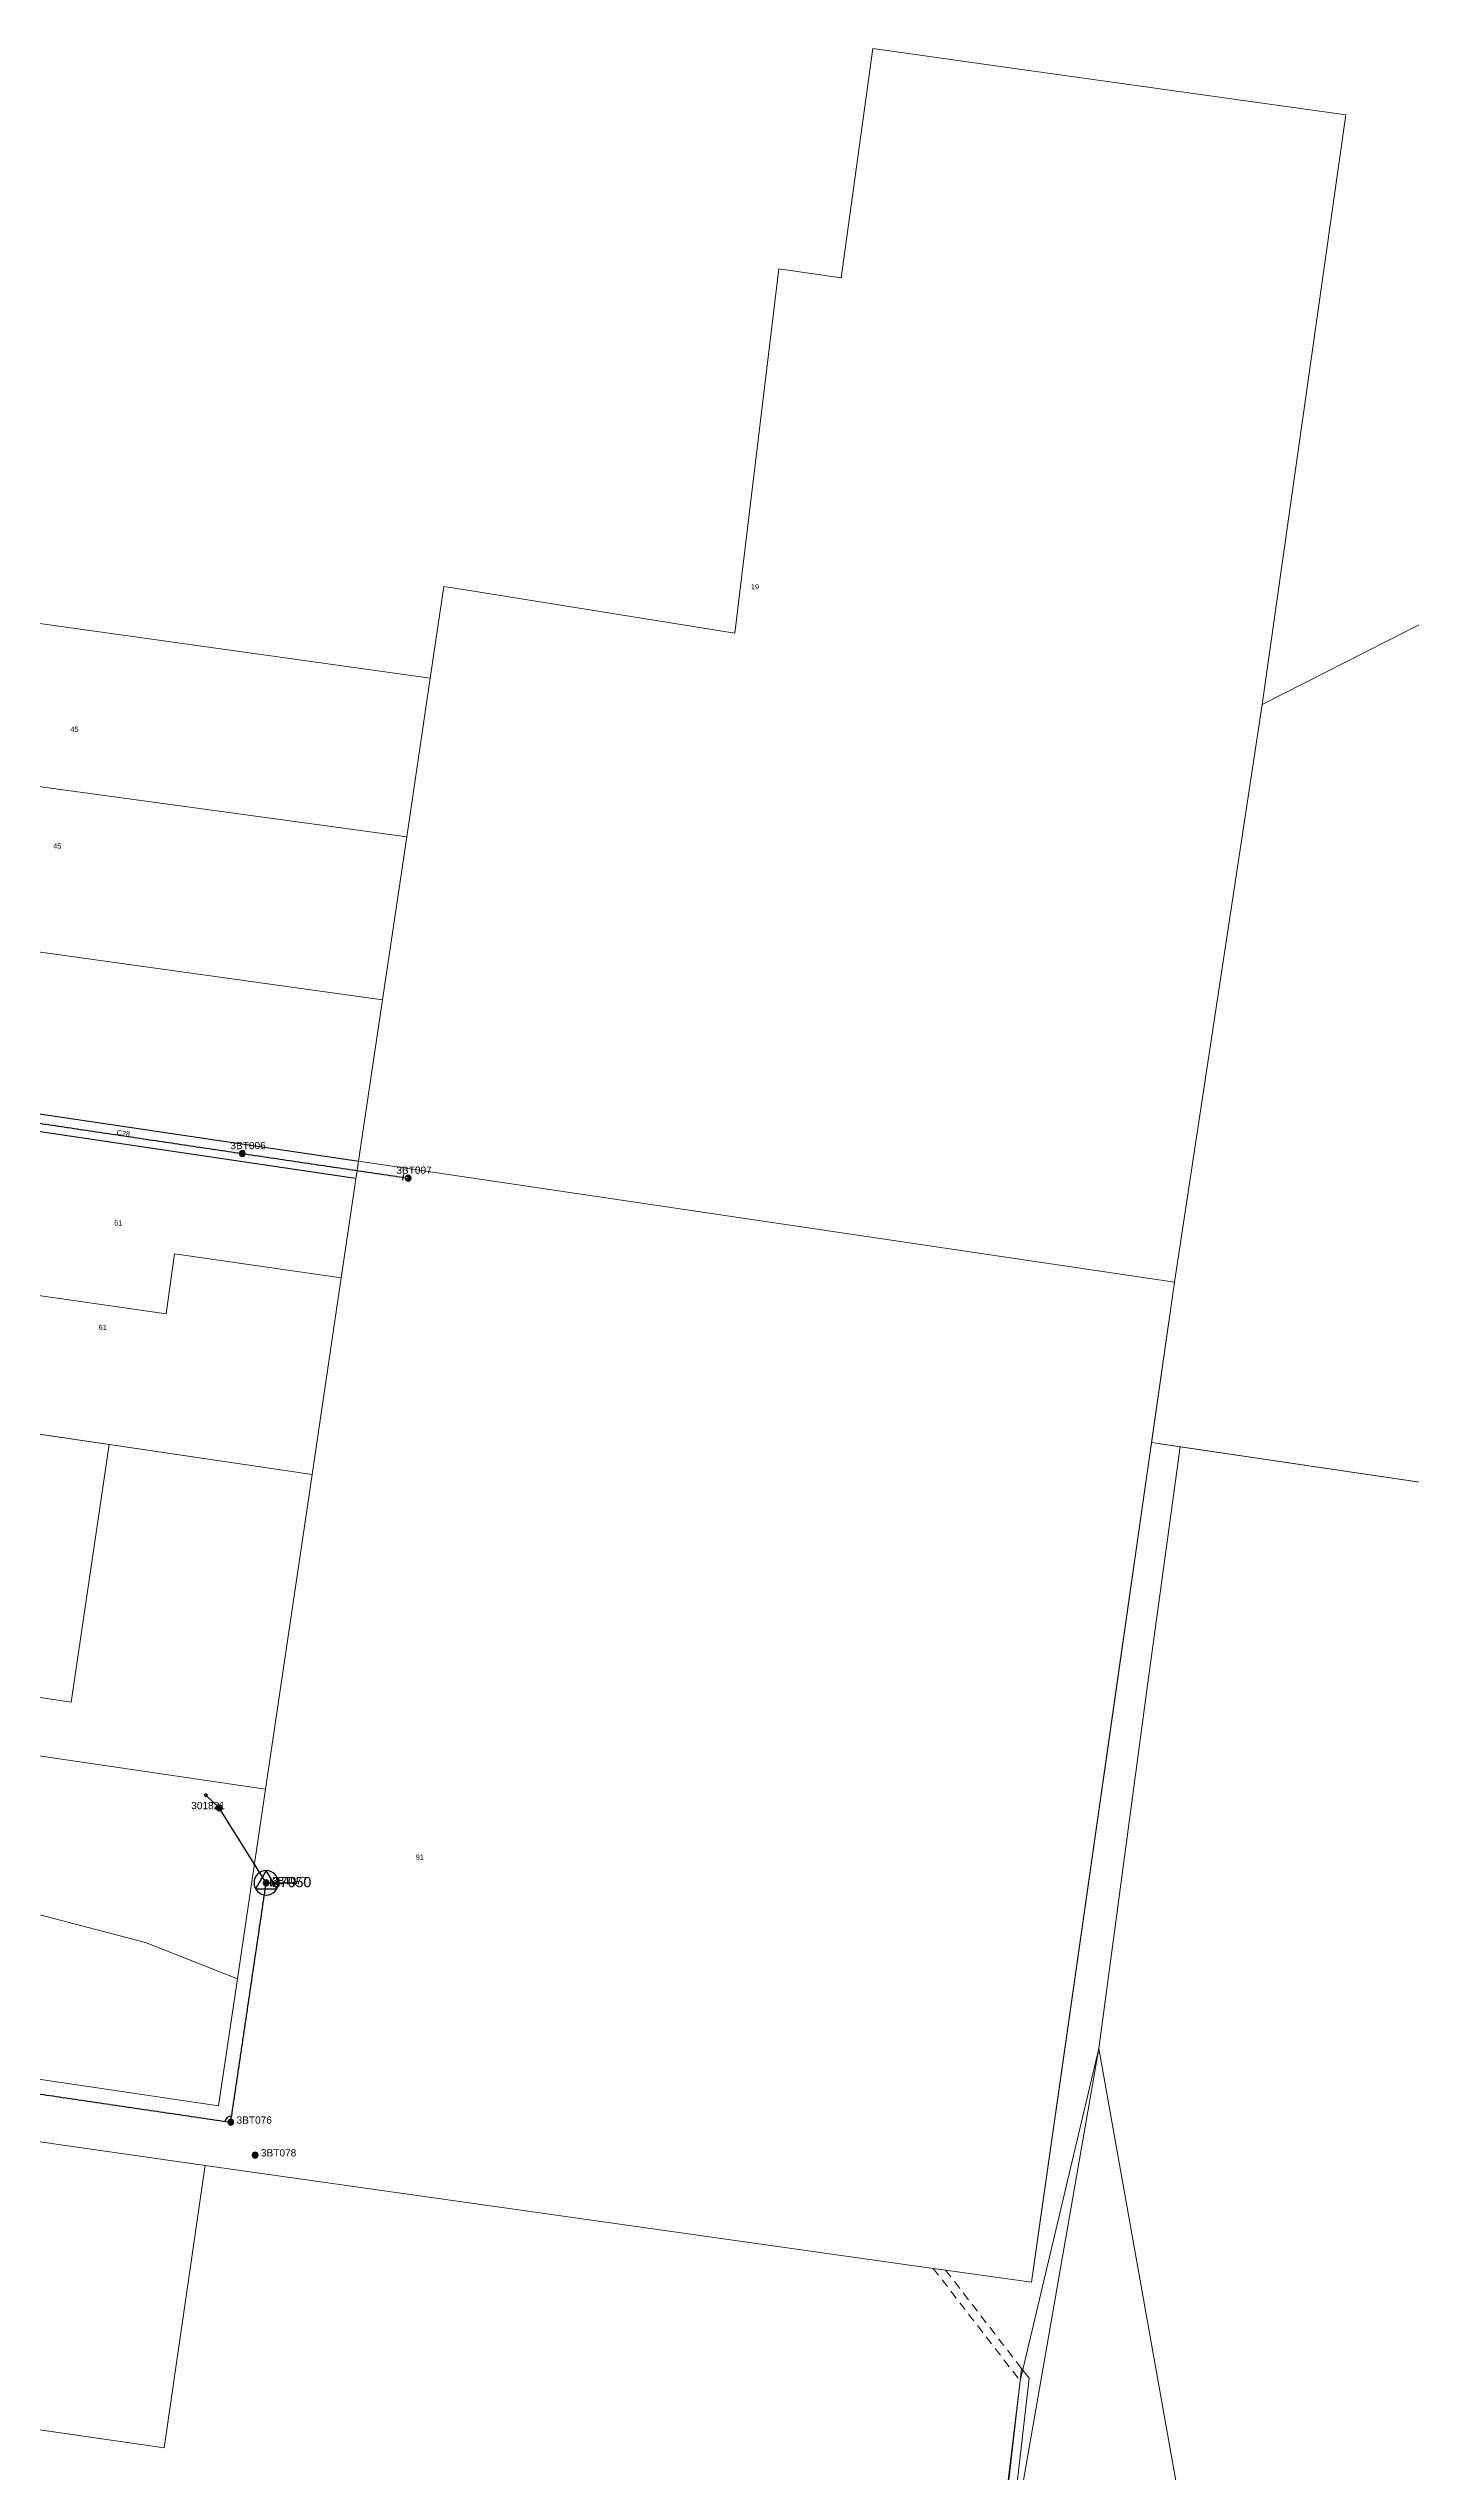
# Model space of a CAD drawing. Header units: metres. Extents: x 282960 to 285195, y 6134329 to 6136665.
# Drawn here: x 283894 to 284365, y 6135542 to 6136380 of the extents above; entities that cross this region are included whole.
import ezdxf
from ezdxf.enums import TextEntityAlignment as Align

# ---------------------------------------------------------------- set-up
doc = ezdxf.new("R2010")
doc.units = ezdxf.units.M
for name, pattern in [('Cable Exist OH', [1, 1, 0]), ('Dash', [5, 3, -2]), ('HIDDEN', [0.375, 0.25, -0.125]), ('HIDDEN2', [0.1875, 0.125, -0.0625])]:
    doc.linetypes.add(name, pattern=pattern)
doc.layers.get('0').update_dxf_attribs({"color": 6})
for name, color, linetype, lineweight in [('Cadastre Easements_SP_EXT', 9, 'Continuous', 5), ('Cadastre Land Parcels_SP_EXT', 9, 'Continuous', 5), ('Cadastre Other Property_SP_EXT', 9, 'HIDDEN', 5)]:
    doc.layers.add(name, color=color, linetype=linetype, lineweight=lineweight)
for name, color, linetype in [('Equip_LV_EXT', 7, 'Continuous'), ('Mains_HV_EXT', 7, 'Continuous'), ('Mains_LV_EXT', 7, 'Continuous'), ('Services_SP_EXT', 7, 'Continuous'), ('Sub_SP_TR_HV_LV_EXT', 7, 'Continuous'), ('SupportsOH_SP_TR_HV_LV_SL_EXT', 7, 'Continuous')]:
    doc.layers.add(name, color=color, linetype=linetype)
doc.styles.add('POLE_LABEL', font='arial.ttf')
doc.styles.get("Standard").update_dxf_attribs({"font": 'arial.ttf'})

# ---------------------------------------------------------------- blocks, each defined once
blk = doc.blocks.new('SUB_POLE_EXT')
blk.add_wipeout([(0, 4.22), (0.42, 4.2), (0.83, 4.14), (1.21, 4.05), (1.62, 3.9), (1.99, 3.72), (2.35, 3.51), (2.68, 3.26), (2.99, 2.99), (3.28, 2.66), (3.52, 2.34), (3.76, 1.92), (3.9, 1.62), (4.04, 1.23), (4.18, 0.63), (4.22, 0), (4.18, -0.61), (4.06, -1.15), (3.9, -1.62), (3.58, -2.24), (3.22, -2.73), (2.97, -3.01), (2.68, -3.26), (2.36, -3.5), (2, -3.72), (1.64, -3.89), (1.25, -4.03), (0.82, -4.14), (0.42, -4.2), (0, -4.22), (-0.41, -4.2), (-0.8, -4.15), (-1.21, -4.05), (-1.62, -3.9), (-1.99, -3.73), (-2.35, -3.51), (-2.68, -3.26), (-2.96, -3.02), (-3.23, -2.72), (-3.51, -2.35), (-3.71, -2.01), (-3.91, -1.6), (-4.05, -1.21), (-4.16, -0.76), (-4.22, -0.14), (-4.21, 0.39), (-4.14, 0.83), (-4.03, 1.27), (-3.9, 1.63), (-3.71, 2.02), (-3.5, 2.37), (-3.28, 2.67), (-2.99, 2.99), (-2.68, 3.27), (-2.33, 3.52), (-1.98, 3.73), (-1.63, 3.9), (-1.2, 4.05), (-0.78, 4.15), (-0.4, 4.21)])
blk.add_line((2.16, 0.48), (2.16, 0.48, 0))
blk.add_lwpolyline([(-4.22, 0, 1), (4.22, 0, 1)], format="xyb", close=True)
blk.add_lwpolyline([(2.14, 0.52), (0, 4.22), (-3.66, -2.11), (3.66, -2.11)], close=True)
for tag, height, flags, p in [('STREET_CODE', 0.2, 9, (1.5, 0)), ('ASSET_NUM', 3.5, 8, (2, 2)), ('CONSTRUCTED_VOLTAGE', 0.2, 9, (1.5, -0.2)), ('OPERATING_VOLTAGE', 0.2, 9, (1.5, -0.6)), ('OPERATED_BY', 0.2, 9, (1.5, -0.8)), ('ORIENTATION', 0.2, 9, (1.5, -1.2)), ('OWNED_BY', 0.2, 9, (1.5, -1.4)), ('SECONDARY_VOLTAGE', 0.2, 9, (1.5, -1.6)), ('STATE', 0.2, 9, (1.5, -1.8)), ('SUBSTATION_TYPE', 0.2, 9, (1.5, -2)), ('STREETNAME', 0.2, 9, (1.5, -2.8)), ('SUBURB', 0.2, 9, (1.5, -3)), ('Z', 0.2, 1, (1.5, -3.4)), ('NO_PHASES', 0.2, 9, (1.5, -0.4)), ('MAINTAINED_BY', 0.2, 9, (1.5, -1)), ('USAGE', 0.2, 9, (1.5, -2.2)), ('LEGEND', 0.2, 9, (1.5, -2.4)), ('LOCATION', 0.2, 9, (1.5, -2.6)), ('NOTES', 0.2, 9, (1.5, -3.2))]:
    blk.add_attdef(tag, text='', height=height, dxfattribs=dict(flags=flags)).set_placement(p, align=Align.MIDDLE_LEFT)
blk = doc.blocks.new('LV_OH_LINKS_DISTFUSE_EXT')
for p, q in [((0, 0), (0.96, 0)), ((3.84, 0), (4.8, 0))]:
    blk.add_line(p, q)
blk.add_lwpolyline([(3.84, -1.2), (3.84, 1.2), (0.96, -1.2), (0.96, 1.2)], close=True)
at = {"flags": 9}
for tag, p in [('ACTUAL_STATUS', (0, 0)), ('CONSTRUCTED_VOLTAGE', (0, -0.2)), ('OPERATING_VOLTAGE', (0, -0.6)), ('ORIENTATION', (0, -0.8)), ('OWNED_BY', (0, -1)), ('STATE', (0, -1.2)), ('SWITCH_TYPE', (0, -1.4)), ('NO_PHASES', (0, -0.4)), ('USAGE', (0, -1.6)), ('NOTES', (0, -1.8))]:
    blk.add_attdef(tag, text='', height=0.2, dxfattribs=at).set_placement(p, align=Align.MIDDLE_LEFT)
at = {"flags": 1}
blk.add_attdef('Z', (0, 0), '', height=0.2, dxfattribs=at)
blk = doc.blocks.new('CCP_EXT')
blk.add_wipeout([(0, 0.57), (0.57, 0), (0, -0.57), (-0.57, 0)])
blk.add_lwpolyline([(-0.57, 0), (0, 0.57), (0.57, 0), (0, -0.57), (-0.57, 0)])
at = {"flags": 1}
blk.add_attdef('Z', (0, 0), '', height=0.2, dxfattribs=at)
at = {"flags": 9}
for tag, p in [('CCP_TYPE', (0, 0)), ('CONSTRUCTED_VOLTAGE', (0, -0.2)), ('OPERATING_VOLTAGE', (0, -0.6)), ('ORIENTATION', (0, -0.8)), ('OWNED_BY', (0, -1)), ('STATE', (0, -1.8)), ('NO_PHASES', (0, -0.4)), ('USAGE', (0, -1.2)), ('LEGEND', (0, -1.4)), ('LIFE_SUPPORT', (0, -1.6)), ('NOTES', (0, -2))]:
    blk.add_attdef(tag, text='', height=0.2, dxfattribs=at).set_placement(p, align=Align.MIDDLE_LEFT)
blk = doc.blocks.new('POLE_EXT')
blk.add_hatch(color=256).paths.add_polyline_path([(-1, 0, 1), (1, 0, 1)])
blk.add_lwpolyline([(-1, 0, 1), (1, 0, 1)], format="xyb", close=True)
for tag, height, flags, p in [('pNumber', 2.5, 8, (-17.84, 2.07)), ('OWNED_BY', 0.2, 9, (1.35, -0.4)), ('SPECIAL_USE', 0.2, 9, (1.35, -0.8)), ('STATE', 0.2, 9, (1.35, -1)), ('cLV', 0.2, 9, (1.35, -1.4)), ('hDepth', 0.2, 9, (1.35, -1.6)), ('hDia', 0.2, 9, (1.35, -1.8)), ('cHV', 0.2, 9, (1.35, -2)), ('cLinedev', 0.2, 9, (1.35, -3.4)), ('pExisting', 0.2, 9, (1.35, -3.8)), ('pFooting', 0.2, 9, (1.35, -4.4)), ('pNew', 0.2, 9, (1.35, -4.6)), ('pRelocate', 0.2, 9, (1.35, -5)), ('pRemove', 0.2, 9, (1.35, -5.2)), ('pReplace', 0.2, 9, (1.35, -5.4)), ('pStay', 0.2, 9, (1.35, -5.6)), ('pType', 0.2, 9, (1.35, -5.8)), ('cspan', 0.2, 9, (1.35, -6)), ('STREETNAME', 0.2, 9, (1.35, -6.2)), ('SUBURB', 0.2, 9, (1.35, -6.4)), ('OPERATED_BY', 0.2, 9, (1.36, -7.01)), ('PARENT', 0.2, 9, (1.35, -0.6)), ('USAGE', 0.2, 9, (1.35, -1.2)), ('LBRACKET', 0.2, 9, (1.35, -2.2)), ('LExisting', 0.2, 9, (1.35, -2.4)), ('LANTNUMBER', 0.2, 9, (1.35, -2.6)), ('LOther', 0.2, 9, (1.35, -2.8)), ('LRemove', 0.2, 9, (1.35, -3)), ('LEGEND', 0.2, 9, (1.35, -3.2)), ('LOCATION', 0.2, 9, (1.35, -3.6)), ('PFNUMBER', 0.2, 9, (1.35, -4)), ('NEWPFNUMBER', 0.2, 9, (1.35, -4.2)), ('NOTES', 0.2, 9, (1.35, -6.6)), ('MAINTAINED_BY', 0.2, 9, (1.36, -6.81))]:
    blk.add_attdef(tag, text='', height=height, dxfattribs=dict(flags=flags)).set_placement(p, align=Align.MIDDLE_LEFT)
at = {"style": 'POLE_LABEL'}
for tag, height, flags, p in [('STRUCTURE_PLANT_NUMBER', 0.2, 9, (1.35, 0.03)), ('ASSET_NUM', 2.5, 8, (2, 2)), ('STREET_CODE', 0.2, 9, (1.35, -0.2))]:
    blk.add_attdef(tag, text='', height=height, dxfattribs=dict(at, flags=flags)).set_placement(p, align=Align.MIDDLE_LEFT)
at = {"flags": 1}
blk.add_attdef('Z', (1.35, -7.33), '', height=0.2, dxfattribs=at)
blk = doc.blocks.new('End Shackle_EXT')
blk.add_wipeout([(0, 0.25), (1.81, 0.25), (1.82, -0.25), (0, -0.25)])
blk.add_line((1.81, -1), (1.81, 1))
at = {"flags": 1}
blk.add_attdef('Z', (0, 0), '', height=0.2, dxfattribs=at)
at = {"flags": 9}
for tag, p in [('CONNECTOR_TYPE', (0, 0)), ('CONSTRUCTED_VOLTAGE', (0, -0.2)), ('OPERATING_VOLTAGE', (0, -0.6)), ('ORIENTATION', (0, -0.8)), ('OWNED_BY', (0, -1)), ('STATE', (0, -1.2)), ('NO_PHASES', (0, -0.4)), ('USAGE', (0, -1.4)), ('NOTES', (0, -1.6))]:
    blk.add_attdef(tag, text='', height=0.2, dxfattribs=at).set_placement(p, align=Align.MIDDLE_LEFT)

msp = doc.modelspace()

# ---------------------------------------------------------------- linework, layer by layer
at = {"layer": 'Cadastre Easements_SP_EXT', "linetype": 'Dash'}
msp.add_lwpolyline([(284230.99, 6135577.46), (284204.69, 6135611.48), (284200.43, 6135612.08), (284230.5, 6135573.19), (284230.99, 6135577.46)], close=True, dxfattribs=at)
at = {"layer": 'Cadastre Land Parcels_SP_EXT', "linetype": 'Continuous'}
for p, q in [((284001.69, 6135994.99), (283995.72, 6135954.7)), ((284283.86, 6135953.21), (284001.69, 6135994.99)), ((283995.72, 6135954.7), (283985.65, 6135886.69)), ((284234.4, 6135607.28), (284283.86, 6135953.21)), ((283915.48, 6135897.05), (283804.8, 6135913.39)), ((283915.48, 6135897.05), (283902.31, 6135807.96)), ((283902.31, 6135807.96), (283915.48, 6135897.05)), ((283985.65, 6135886.69), (283915.48, 6135897.05)), ((283915.48, 6135897.05), (283915.48, 6135897.05)), ((283969.52, 6135777.81), (283985.65, 6135886.69)), ((283985.65, 6135886.69), (283969.52, 6135777.81)), ((283985.65, 6135886.69), (283985.65, 6135886.69)), ((283902.31, 6135807.96), (283791.65, 6135824.3)), ((283791.65, 6135824.3), (283902.31, 6135807.96)), ((283788.73, 6135804.5), (283969.52, 6135777.81)), ((283969.52, 6135777.81), (283788.73, 6135804.5)), ((283969.52, 6135777.81), (283969.52, 6135777.81)), ((283928, 6135724.82), (283883.96, 6135736.28)), ((283883.96, 6135736.28), (283928, 6135724.82)), ((283959.82, 6135712.27), (283928, 6135724.82)), ((283928, 6135724.82), (283959.82, 6135712.27)), ((283953.31, 6135668.3), (283959.82, 6135712.27)), ((283959.82, 6135712.27), (283953.31, 6135668.3)), ((283959.82, 6135712.27), (283959.82, 6135712.27)), ((283772.56, 6135694.98), (283953.31, 6135668.3)), ((283953.31, 6135668.3), (283772.56, 6135694.98)), ((283948.71, 6135647.69), (283769.34, 6135673.15)), ((283769.34, 6135673.15), (283948.71, 6135647.69)), ((283934.54, 6135549.96), (283948.58, 6135646.98)), ((283948.58, 6135646.98), (283948.71, 6135647.69)), ((283948.71, 6135647.69), (283948.71, 6135647.69)), ((283948.71, 6135647.69), (284200.43, 6135612.08)), ((284200.43, 6135612.08), (284204.69, 6135611.48)), ((284204.69, 6135611.48), (284234.4, 6135607.28)), ((284234.4, 6135607.28), (284234.4, 6135607.28)), ((283859.56, 6135560.8), (283934.54, 6135549.96))]:
    msp.add_line(p, q, dxfattribs=at)
for points in [[(284227.75, 6136373.12), (284179.55, 6136379.89), (284168.55, 6136300.59), (284147.02, 6136303.7), (284131.88, 6136177.61), (284040.12, 6136192.38), (284031.23, 6136193.81), (284026.51, 6136162.04), (284018.36, 6136107.18), (284009.99, 6136050.85), (284001.69, 6135994.99), (284283.86, 6135953.21), (284314.18, 6136152.94), (284343.13, 6136356.93), (284227.75, 6136373.12)], [(284026.51, 6136162.04), (283845.26, 6136187.44), (283838.01, 6136138.33), (283842.54, 6136134.78), (283842.03, 6136131.32), (284018.36, 6136107.18), (284026.51, 6136162.04)], [(284018.36, 6136107.18), (283842.03, 6136131.32), (283841.52, 6136127.85), (283836.14, 6136125.66), (283828.82, 6136076.12), (284009.99, 6136050.85), (284018.36, 6136107.18)], [(284009.99, 6136050.85), (283828.82, 6136076.12), (283823.68, 6136041.29), (283822.16, 6136030.95), (283826.69, 6136027.41), (283826.18, 6136023.95), (283820.8, 6136021.78), (284001.69, 6135994.99), (284009.99, 6136050.85)], [(284001.69, 6135994.99), (283820.8, 6136021.78), (283811.67, 6135959.93), (283935.13, 6135942.2), (283938.11, 6135962.98), (283995.72, 6135954.7), (284001.69, 6135994.99)], [(283995.72, 6135954.7), (283938.11, 6135962.98), (283935.13, 6135942.2), (283811.67, 6135959.93), (283804.8, 6135913.39), (283985.65, 6135886.69), (283995.72, 6135954.7)], [(284959.51, 6134714.27), (284987.68, 6134927.17), (285010.43, 6135099.17), (285062.77, 6135494.78), (284536.49, 6135570), (284576.12, 6135853.31), (284285.82, 6135896.26), (284274.57, 6135813.82), (284257.73, 6135688.14), (284489.17, 6134388.82), (284490.22, 6134382.93), (284493.18, 6134382.56), (284875.83, 6134333.94), (284908.59, 6134329.35), (284959.51, 6134714.27)], [(284233.62, 6135574.06), (284230.99, 6135577.46), (284230.5, 6135573.19), (284218.7, 6135470.05), (284221.68, 6135469.66), (284233.62, 6135574.06)]]:
    msp.add_lwpolyline(points, close=True, dxfattribs=at)
for points in [[(284457.55, 6136225.82), (284314.18, 6136152.94), (284283.86, 6135953.2), (284275.93, 6135897.72), (284576.12, 6135853.31)], [(284489.17, 6134388.82), (284257.73, 6135688.14), (284214.42, 6135440.35)], [(284214.42, 6135440.35), (284230.5, 6135573.19), (284230.99, 6135577.46), (284233.62, 6135574.06), (284221.68, 6135469.66)]]:
    msp.add_lwpolyline(points, dxfattribs=at)
at = {"layer": 'Cadastre Other Property_SP_EXT', "linetype": 'HIDDEN2'}
msp.add_lwpolyline([(284001.68, 6135995), (283820.8, 6136021.79), (283819.92, 6136015.84), (283829.81, 6136014.39), (283821.57, 6135958.52), (283827.51, 6135957.67), (283835.75, 6136013.51), (284000.81, 6135989.07), (284001.68, 6135995)], close=True, dxfattribs=at)
at = {"layer": 'Mains_HV_EXT', "linetype": 'Cable Exist OH'}
for p, q in [((283878.69, 6135674.27), (283957.52, 6135662.63)), ((283957.52, 6135662.63), (283957.52, 6135662.64))]:
    msp.add_line(p, q, dxfattribs=at)
at = {"layer": 'Mains_HV_EXT', "linetype": 'Continuous'}
msp.add_lwpolyline([(283957.82, 6135664.65, 0.388184), (283955.5, 6135662.93)], format="xyb", dxfattribs=at)
at = {"layer": 'Mains_LV_EXT', "linetype": 'Cable Exist OH'}
msp.add_lwpolyline([(283869.67, 6136011.38), (283961.51, 6135997.68)], dxfattribs=at)

# ---------------------------------------------------------------- block references
at = {"layer": 'Sub_SP_TR_HV_LV_EXT'}
ref = msp.add_blockref('SUB_POLE_EXT', (283969.78, 6135745.43), dxfattribs=at)
ref.add_attrib('ASSET_NUM', '27050', dxfattribs={"layer": '0', "height": 3.5}).set_placement((283971.78, 6135745.68), align=Align.MIDDLE_LEFT)
at = {"layer": 'SupportsOH_SP_TR_HV_LV_SL_EXT'}
ref = msp.add_blockref('POLE_EXT', (283961.51, 6135997.68), dxfattribs=at)
ref.add_attrib('ASSET_NUM', '3BT006', dxfattribs={"layer": '0', "height": 2.5, "style": 'POLE_LABEL'}).set_placement((283963.51, 6135998.43), align=Align.BOTTOM_CENTER)
ref = msp.add_blockref('POLE_EXT', (284018.89, 6135989.17), dxfattribs=at)
ref.add_attrib('ASSET_NUM', '3BT007', dxfattribs={"layer": '0', "height": 2.5, "style": 'POLE_LABEL'}).set_placement((284020.89, 6135989.92), align=Align.BOTTOM_CENTER)
ref = msp.add_blockref('POLE_EXT', (283957.52, 6135662.63), dxfattribs=at)
ref.add_attrib('ASSET_NUM', '3BT076', dxfattribs={"layer": '0', "height": 2.5, "style": 'POLE_LABEL'}).set_placement((283959.52, 6135663.38), align=Align.MIDDLE_LEFT)
ref = msp.add_blockref('POLE_EXT', (283965.95, 6135651.28), dxfattribs=at)
ref.add_attrib('ASSET_NUM', '3BT078', dxfattribs={"layer": '0', "height": 2.5, "style": 'POLE_LABEL'}).set_placement((283967.95, 6135652.03), align=Align.MIDDLE_LEFT)

# ---------------------------------------------------------------- texts
at = {"layer": 'Cadastre Land Parcels_SP_EXT'}
for s, p in [('19', (284137.42, 6136192.8)), ('45', (283902.12, 6136143.51)), ('45', (283896.14, 6136103.16)), ('61', (283917.19, 6135972.76)), ('61', (283911.85, 6135936.65)), ('91', (284021.51, 6135753.43))]:
    msp.add_text(s, height=1.8, dxfattribs=at).set_placement(p)
at = {"layer": 'Mains_LV_EXT'}
msp.add_text('C28', height=1.8, rotation=350.36969, dxfattribs=at).set_placement((283917.95, 6136004.18))

# ---------------------------------------------------------------- next in the draw order: linework, layer by layer
at = {"layer": 'Cadastre Land Parcels_SP_EXT', "linetype": 'Continuous'}
for p, q in [((283959.82, 6135712.27), (283969.52, 6135777.81)), ((283969.52, 6135777.81), (283959.82, 6135712.27))]:
    msp.add_line(p, q, dxfattribs=at)
msp.add_lwpolyline([(284218.7, 6135470.05), (284230.5, 6135573.19), (284257.73, 6135688.14), (284274.57, 6135813.82), (284285.82, 6135896.26), (284275.93, 6135897.72), (284264.09, 6135814.94), (284237.55, 6135629.31), (284234.4, 6135607.28), (284204.69, 6135611.48), (284200.43, 6135612.08), (283948.71, 6135647.69), (283948.58, 6135646.98), (283934.54, 6135549.96), (283859.56, 6135560.8)], dxfattribs=at)
at = {"layer": 'Mains_HV_EXT', "linetype": 'Cable Exist OH'}
msp.add_lwpolyline([(283957.52, 6135662.64), (283969.78, 6135745.43)], dxfattribs=at)

# ---------------------------------------------------------------- next in the draw order: block references
at = {"layer": 'Equip_LV_EXT'}
msp.add_blockref('LV_OH_LINKS_DISTFUSE_EXT', (283970.37, 6135745.43), dxfattribs=at)
at = {"layer": 'Mains_LV_EXT', "rotation": 170.4845923436756}
msp.add_blockref('End Shackle_EXT', (284018.89, 6135989.17), dxfattribs=at)

# ---------------------------------------------------------------- next in the draw order: linework, layer by layer
at = {"layer": 'Mains_LV_EXT', "linetype": 'Cable Exist OH'}
msp.add_lwpolyline([(283961.51, 6135997.68), (284018.89, 6135989.17)], dxfattribs=at)

# ---------------------------------------------------------------- next in the draw order: block references
at = {"layer": 'Services_SP_EXT'}
msp.add_blockref('CCP_EXT', (283948.92, 6135775.7), dxfattribs=at)
at = {"layer": 'Services_SP_EXT', "rotation": 90.0000000000002}
msp.add_blockref('CCP_EXT', (283979.78, 6135745.43), dxfattribs=at)

# ---------------------------------------------------------------- next in the draw order: linework, layer by layer
at = {"layer": 'Services_SP_EXT'}
for points in [[(283969.78, 6135745.43), (283953.5, 6135771.4), (283948.92, 6135775.7)], [(283969.78, 6135745.43), (283979.78, 6135745.43)]]:
    msp.add_lwpolyline(points, dxfattribs=at)

# ---------------------------------------------------------------- next in the draw order: block references
at = {"layer": 'SupportsOH_SP_TR_HV_LV_SL_EXT'}
ref = msp.add_blockref('POLE_EXT', (283953.5, 6135771.4), dxfattribs=at)
ref.add_attrib('ASSET_NUM', '301821', dxfattribs={"layer": '0', "height": 2.5, "style": 'POLE_LABEL'}).set_placement((283955.5, 6135772.15), align=Align.MIDDLE_RIGHT)
ref = msp.add_blockref('POLE_EXT', (283969.78, 6135745.43), dxfattribs=at)
ref.add_attrib('ASSET_NUM', '3BT077', dxfattribs={"layer": '0', "height": 2.5, "style": 'POLE_LABEL'}).set_placement((283971.78, 6135746.18), align=Align.MIDDLE_LEFT)

doc.saveas('drawing.dxf')
